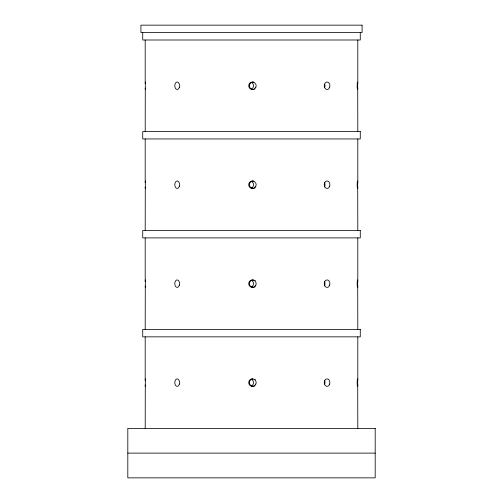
<?xml version="1.0" encoding="UTF-8"?>
<svg xmlns="http://www.w3.org/2000/svg" width="503" height="503" viewBox="0 0 503 503"><rect width="100%" height="100%" fill="white"/><g stroke="black" fill="none" stroke-linecap="round" stroke-linejoin="round"><path stroke-width="0.75" d="M145.197 131.522L145.285 87.22A3.596 0.597 -90 0 0 145.292 84.378L145.254 82.838A3.71 0.352 -90 0 1 145.6 82.31M145.197 230.475L145.285 186.167A3.596 0.597 -90 0 0 145.292 183.331L145.254 181.79A3.71 0.352 -90 0 1 145.6 181.262M145.197 329.421L145.285 285.119A3.596 0.597 -90 0 0 145.292 282.277L145.254 280.743A3.71 0.352 -90 0 1 145.6 280.215M145.197 428.374L145.285 384.072A3.596 0.597 -90 0 0 145.292 381.23L145.254 379.696A3.71 0.352 -90 0 1 145.6 379.168M357.803 88.069L357.74 88.729A3.71 0.352 -90 0 1 357.268 88.232A3.71 0.352 -90 0 1 357.275 83.221A3.71 0.352 -90 0 1 357.746 82.838L357.708 84.378A3.596 0.597 -90 0 0 357.715 87.22L357.803 131.522M357.803 187.022L357.74 187.676A3.71 0.352 -90 0 1 357.268 187.185A3.71 0.352 -90 0 1 357.275 182.168A3.71 0.352 -90 0 1 357.746 181.79L357.708 183.331A3.596 0.597 -90 0 0 357.715 186.167L357.803 230.475M357.803 285.974L357.74 286.628A3.71 0.352 -90 0 1 357.268 286.132A3.71 0.352 -90 0 1 357.275 281.12A3.71 0.352 -90 0 1 357.746 280.743L357.708 282.277A3.596 0.597 -90 0 0 357.715 285.119L357.803 329.421M357.803 384.921L357.74 385.581A3.71 0.352 -90 0 1 357.268 385.084A3.71 0.352 -90 0 1 357.275 380.073A3.71 0.352 -90 0 1 357.746 379.696L357.708 381.23A3.596 0.597 -90 0 0 357.715 384.072L357.803 428.374M324.517 187.003L324.812 186.167A3.596 2.087 -90 0 0 324.831 183.331L324.548 182.482M324.517 285.956L324.812 285.119A3.596 2.087 -90 0 0 324.831 282.277L324.548 281.435M254.487 89.201L255.034 88.893M255.034 385.744L254.487 386.053A3.71 3.691 -90 0 1 249.538 383.525A3.71 3.691 -90 0 1 252.676 378.922M255.335 187.676L254.487 188.153A3.71 3.691 -90 0 1 253.556 188.392M255.335 286.628L254.487 287.106A3.71 3.691 -90 0 1 249.444 284.101A3.71 3.691 -90 0 1 253.638 279.989M127.812 453.115L375.188 453.115M255.034 280.523L255.405 280.743M255.034 379.476L255.405 379.696M324.548 380.387L324.831 381.23A3.596 2.087 -90 0 1 324.812 384.072M145.197 88.069L145.26 88.729A3.71 0.352 -90 0 0 145.612 89.169M145.197 187.022L145.26 187.676A3.71 0.352 -90 0 0 145.612 188.122M145.197 285.974L145.26 286.628A3.71 0.352 -90 0 0 145.612 287.068M145.197 384.921L145.26 385.581A3.71 0.352 -90 0 0 145.612 386.021M360.274 32.569L360.274 39.995L142.726 39.995L142.726 32.569M357.803 39.995L357.803 83.46M357.803 138.941L357.803 182.407M357.803 237.894L357.803 281.359M357.803 336.847L357.803 380.312M145.197 39.995L145.197 83.46M145.197 138.941L145.197 182.407M145.197 237.894L145.197 281.359M145.197 336.847L145.197 380.312M253.556 89.44A3.71 3.691 -90 0 1 249.419 85.711A3.71 3.691 -90 0 1 253.638 82.083M324.831 84.378A3.596 2.087 -90 0 1 324.812 87.22M251.261 82.31A3.71 3.691 -90 0 1 251.337 89.169M252.588 188.38A3.71 3.691 -90 0 1 249.457 184.18A3.71 3.691 -90 0 1 253.638 181.036M251.261 181.262A3.71 3.691 -90 0 1 251.337 188.122M252.871 187.625A3.71 3.691 -90 0 1 251.11 188.38M251.261 280.215A3.71 3.691 -90 0 1 251.337 287.068M252.871 286.578A3.71 3.691 -90 0 1 252.041 287.068M251.261 379.168A3.71 3.691 -90 0 1 251.337 386.021M251.959 379.168A3.71 3.691 -90 0 1 252.802 379.639M329.666 87.22L328.836 88.729A3.71 2.861 -90 0 1 324.988 88.232A3.71 2.861 -90 0 1 325.032 83.221A3.71 2.861 -90 0 1 328.887 82.838L329.685 84.378A3.596 2.087 -90 0 1 329.666 87.22M329.666 186.167L328.836 187.676A3.71 2.861 -90 0 1 324.988 187.185A3.71 2.861 -90 0 1 325.032 182.168A3.71 2.861 -90 0 1 328.887 181.79L329.685 183.331A3.596 2.087 -90 0 1 329.666 186.167M329.666 285.119L328.836 286.628A3.71 2.861 -90 0 1 324.988 286.132A3.71 2.861 -90 0 1 325.032 281.12A3.71 2.861 -90 0 1 328.887 280.743L329.685 282.277A3.596 2.087 -90 0 1 329.666 285.119M329.666 384.072L328.836 385.581A3.71 2.861 -90 0 1 324.988 385.084A3.71 2.861 -90 0 1 325.032 380.073A3.71 2.861 -90 0 1 328.887 379.696L329.685 381.23A3.596 2.087 -90 0 1 329.666 384.072M179.452 87.22L178.59 88.729A3.71 2.364 -90 0 1 175.415 88.232A3.71 2.364 -90 0 1 175.453 83.221A3.71 2.364 -90 0 1 178.634 82.838L179.477 84.378A3.596 2.93 -90 0 1 179.452 87.22M179.452 186.167L178.59 187.676A3.71 2.364 -90 0 1 175.415 187.185A3.71 2.364 -90 0 1 175.453 182.168A3.71 2.364 -90 0 1 178.634 181.79L179.477 183.331A3.596 2.93 -90 0 1 179.452 186.167M179.452 285.119L178.59 286.628A3.71 2.364 -90 0 1 175.415 286.132A3.71 2.364 -90 0 1 175.453 281.12A3.71 2.364 -90 0 1 178.634 280.743L179.477 282.277A3.596 2.93 -90 0 1 179.452 285.119M179.452 384.072L178.59 385.581A3.71 2.364 -90 0 1 175.415 385.084A3.71 2.364 -90 0 1 175.453 380.073A3.71 2.364 -90 0 1 178.634 379.696L179.477 381.23A3.596 2.93 -90 0 1 179.452 384.072M255.826 87.22L254.631 88.729A3.71 3.691 -90 0 1 249.664 88.232A3.71 3.691 -90 0 1 249.721 83.221A3.71 3.691 -90 0 1 254.7 82.838L255.857 84.378A3.596 3.546 -90 0 1 255.826 87.22M255.826 186.167L254.631 187.676A3.71 3.691 -90 0 1 249.664 187.185A3.71 3.691 -90 0 1 249.721 182.168A3.71 3.691 -90 0 1 254.7 181.79L255.857 183.331A3.596 3.546 -90 0 1 255.826 186.167M255.826 285.119L254.631 286.628A3.71 3.691 -90 0 1 249.664 286.132A3.71 3.691 -90 0 1 249.721 281.12A3.71 3.691 -90 0 1 254.7 280.743L255.857 282.277A3.596 3.546 -90 0 1 255.826 285.119M255.826 384.072L254.631 385.581A3.71 3.691 -90 0 1 249.664 385.084A3.71 3.691 -90 0 1 249.721 380.073A3.71 3.691 -90 0 1 254.7 379.696L255.857 381.23A3.596 3.546 -90 0 1 255.826 384.072M362.078 25.15L140.922 25.15L140.922 32.569L362.078 32.569L362.078 25.15M360.274 131.522L142.726 131.522L142.726 138.941L360.274 138.941L360.274 131.522M360.274 230.475L142.726 230.475L142.726 237.894L360.274 237.894L360.274 230.475M360.274 329.421L142.726 329.421L142.726 336.847L360.274 336.847L360.274 329.421M375.188 428.374L127.812 428.374L127.812 477.85L375.188 477.85L375.188 428.374"/></g></svg>
